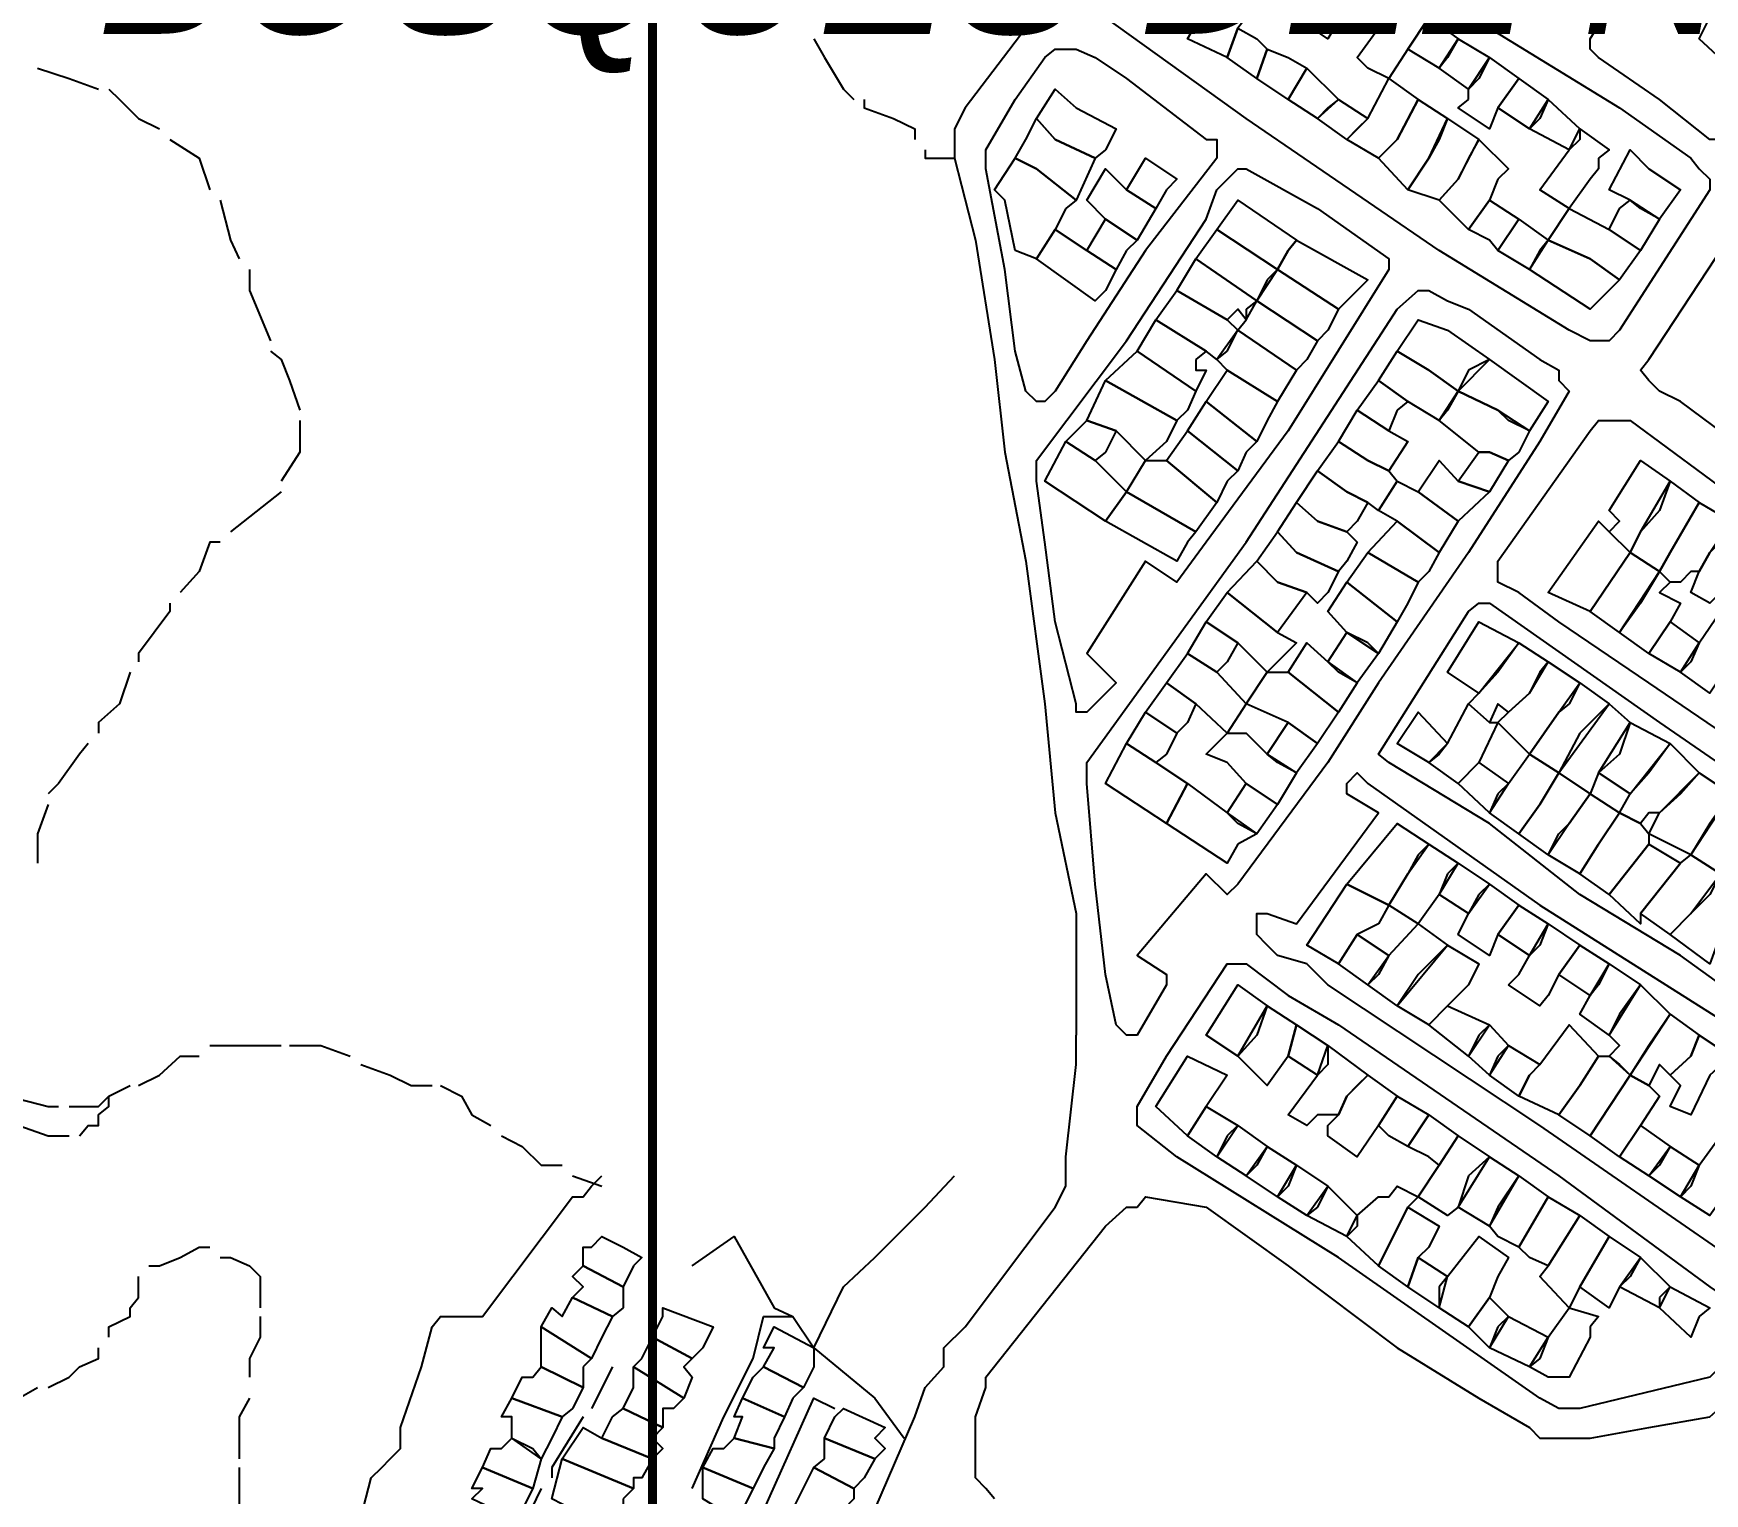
# Model space of a CAD drawing. Header units: millimetres. Extents: x -3588 to 75209, y -3737 to 38254.
# Drawn here: x 27765 to 27989.8, y 5496.7 to 5693.2 of the extents above; entities that cross this region are included whole.
import ezdxf

# ---------------------------------------------------------------- set-up
doc = ezdxf.new("R2010")
doc.units = ezdxf.units.MM
doc.layers.add('P', color=253, linetype='Continuous')
doc.layers.add('T', color=7, linetype='Continuous')

msp = doc.modelspace()

# ---------------------------------------------------------------- linework, layer by layer
at = {"layer": 'P', "const_width": 1.2}
msp.add_lwpolyline([(27848.251, -785.456), (27848.251, 8540.772)], dxfattribs=at)
at = {"layer": 'P'}
for points in [[(27983.739, 5684.301), (27975.561, 5689.951), (27974.424, 5691.071), (27974.424, 5692.479), (27983.739, 5707.443), (27993.341, 5720.998), (28000.11, 5730.6), (28001.535, 5733.129), (28002.943, 5734.553), (28023.268, 5720.998), (28023.268, 5719.59), (28013.665, 5706.034), (28004.063, 5689.951), (27995.885, 5678.94), (27994.749, 5678.94), (27993.341, 5678.94), (27990.524, 5678.94), (27983.739, 5684.301)], [(27844.298, 5733.129), (27845.706, 5731.72), (27855.021, 5724.951), (27852.476, 5720.998), (27890.309, 5695.312), (27895.67, 5697.841), (27897.078, 5697.841), (27898.487, 5696.72), (27898.487, 5693.904), (27890.309, 5683.165), (27888.901, 5680.349), (27888.901, 5676.396), (27891.717, 5665.385), (27894.262, 5649.301), (27895.67, 5636.866), (27898.487, 5622.191), (27901.031, 5603.003), (27902.44, 5588.327), (27905.272, 5574.772), (27905.272, 5562.353), (27905.272, 5558.4)], [(27912.042, 5704.626), (27915.995, 5710.275), (27921.356, 5718.165), (27922.764, 5719.59), (27924.189, 5719.59), (27940.561, 5707.443), (27960.885, 5693.904), (27978.377, 5683.165), (27987.98, 5676.396), (27989.1, 5674.987), (27990.524, 5673.579), (27990.524, 5672.155), (27978.377, 5653.254), (27976.969, 5651.83), (27974.424, 5651.83), (27971.608, 5653.254), (27954.1, 5663.977), (27928.126, 5681.757), (27909.225, 5695.312), (27909.225, 5696.72), (27907.801, 5699.265), (27909.225, 5700.673), (27912.042, 5704.626)], [(27943.089, 5699.265), (27941.681, 5696.72), (27939.136, 5692.479), (27934.911, 5695.312), (27936.32, 5696.72), (27937.728, 5699.265), (27940.561, 5703.49), (27944.513, 5700.673), (27943.089, 5699.265)], [(27928.126, 5695.312), (27927.005, 5693.904), (27925.597, 5689.951), (27920.236, 5692.479), (27922.764, 5696.72), (27925.597, 5699.265), (27929.55, 5696.72), (27928.126, 5695.312)], [(27944.513, 5688.526), (27943.089, 5689.951), (27945.922, 5693.904), (27948.45, 5697.841), (27952.691, 5695.312), (27949.875, 5691.071), (27947.33, 5687.118), (27944.513, 5688.526)], [(27955.236, 5689.951), (27954.1, 5688.526), (27949.875, 5691.071), (27952.691, 5695.312), (27956.644, 5692.479), (27955.236, 5689.951)], [(27990.524, 5695.312), (27991.932, 5696.72), (27995.885, 5693.904), (28000.11, 5691.071), (27997.294, 5687.118), (27993.341, 5688.526), (27989.1, 5692.479), (27990.524, 5695.312)], [(27929.55, 5692.479), (27930.958, 5691.071), (27929.55, 5687.118), (27925.597, 5689.951), (27927.005, 5693.904), (27929.55, 5692.479)], [(27869.984, 5692.479), (27871.392, 5689.951), (27873.937, 5685.71), (27875.345, 5684.301)], [(27907.801, 5689.951), (27912.042, 5687.118), (27922.764, 5678.94), (27924.189, 5678.94), (27924.189, 5676.396), (27914.586, 5663.977), (27906.681, 5651.83), (27902.44, 5645.06), (27901.031, 5643.652), (27899.911, 5643.652), (27898.487, 5645.06), (27897.078, 5650.422), (27895.67, 5661.432), (27893.126, 5674.987), (27893.126, 5676.396), (27893.126, 5677.516), (27897.078, 5684.301), (27901.031, 5689.951), (27902.44, 5691.071), (27905.272, 5691.071), (27907.801, 5689.951)], [(27933.775, 5689.951), (27936.32, 5688.526), (27933.775, 5684.301), (27929.55, 5687.118), (27930.958, 5691.071), (27933.775, 5689.951)], [(27959.461, 5687.118), (27958.053, 5685.71), (27954.1, 5688.526), (27956.644, 5692.479), (27960.885, 5689.951), (27959.461, 5687.118)], [(27958.053, 5684.301), (27958.053, 5685.71), (27960.885, 5689.951), (27964.838, 5687.118), (27962.005, 5683.165), (27960.885, 5680.349), (27956.644, 5683.165), (27958.053, 5684.301)], [(27765.528, 5688.526), (27769.769, 5687.118), (27773.722, 5685.71)], [(27939.136, 5683.165), (27937.728, 5681.757), (27933.775, 5684.301), (27936.32, 5688.526), (27940.561, 5684.301), (27939.136, 5683.165)], [(27948.45, 5678.94), (27945.922, 5676.396), (27941.681, 5678.94), (27944.513, 5681.757), (27947.33, 5687.118), (27951.283, 5684.301), (27948.45, 5678.94)], [(27967.655, 5681.757), (27966.246, 5680.349), (27962.005, 5683.165), (27964.838, 5687.118), (27968.775, 5684.301), (27967.655, 5681.757)], [(27775.13, 5685.71), (27776.538, 5684.301), (27779.083, 5681.757), (27781.916, 5680.349)], [(27876.754, 5684.301), (27876.754, 5683.165), (27880.707, 5681.757), (27883.539, 5680.349), (27883.539, 5678.94)], [(27909.225, 5677.516), (27907.801, 5676.396), (27902.44, 5678.94), (27899.911, 5681.757), (27902.44, 5685.71), (27905.272, 5683.165), (27910.634, 5680.349), (27909.225, 5677.516)], [(27943.089, 5680.349), (27941.681, 5678.94), (27937.728, 5681.757), (27940.561, 5684.301), (27944.513, 5681.757), (27943.089, 5680.349)], [(27954.1, 5678.94), (27952.691, 5676.396), (27949.875, 5672.155), (27945.922, 5676.396), (27948.45, 5678.94), (27951.283, 5684.301), (27955.236, 5681.757), (27954.1, 5678.94)], [(27973.016, 5678.94), (27971.608, 5677.516), (27966.246, 5680.349), (27968.775, 5684.301), (27973.016, 5680.349), (27973.016, 5678.94)], [(27898.487, 5678.94), (27899.911, 5681.757), (27902.44, 5678.94), (27907.801, 5676.396), (27905.272, 5670.746), (27899.911, 5674.987), (27897.078, 5676.396), (27898.487, 5678.94)], [(27958.053, 5676.396), (27956.644, 5673.579), (27954.1, 5670.746), (27949.875, 5672.155), (27952.691, 5676.396), (27955.236, 5681.757), (27959.461, 5678.94), (27958.053, 5676.396)], [(27975.561, 5676.396), (27975.561, 5674.987), (27974.424, 5673.579), (27971.608, 5669.626), (27967.655, 5672.155), (27971.608, 5677.516), (27973.016, 5680.349), (27976.969, 5677.516), (27975.561, 5676.396)], [(27783.324, 5678.94), (27787.277, 5676.396), (27788.685, 5672.155)], [(27884.948, 5677.516), (27884.948, 5676.396), (27886.356, 5676.396), (27888.901, 5676.396)], [(27962.005, 5673.579), (27960.885, 5670.746), (27958.053, 5666.793), (27954.1, 5670.746), (27956.644, 5673.579), (27959.461, 5678.94), (27963.414, 5674.987), (27962.005, 5673.579)], [(27981.21, 5669.626), (27979.786, 5670.746), (27976.969, 5672.155), (27979.786, 5677.516), (27982.33, 5674.987), (27986.571, 5672.155), (27983.739, 5668.202), (27981.21, 5669.626)], [(27903.864, 5669.626), (27902.44, 5666.793), (27899.911, 5662.84), (27897.078, 5663.977), (27895.67, 5670.746), (27894.262, 5672.155), (27897.078, 5676.396), (27899.911, 5674.987), (27905.272, 5670.746), (27903.864, 5669.626)], [(27917.403, 5672.155), (27915.995, 5669.626), (27912.042, 5672.155), (27914.586, 5676.396), (27918.811, 5673.579), (27917.403, 5672.155)], [(27924.189, 5672.155), (27927.005, 5674.987), (27928.126, 5674.987), (27937.728, 5669.626), (27947.33, 5662.84), (27947.33, 5661.432), (27933.775, 5639.699), (27922.764, 5624.736), (27918.811, 5619.374), (27914.586, 5622.191), (27906.681, 5609.772), (27910.634, 5605.819), (27906.681, 5601.866), (27905.272, 5601.866), (27905.272, 5603.003), (27902.44, 5614.013), (27901.031, 5624.736), (27899.911, 5632.93), (27899.911, 5634.338), (27899.911, 5635.746), (27912.042, 5651.83), (27922.764, 5668.202), (27924.189, 5672.155)], [(27912.042, 5672.155), (27915.995, 5669.626), (27913.45, 5665.385), (27909.225, 5668.202), (27906.681, 5670.746), (27909.225, 5674.987), (27912.042, 5672.155)], [(27790.094, 5670.746), (27791.502, 5665.385), (27792.638, 5662.84)], [(27933.775, 5663.977), (27932.367, 5661.432), (27924.189, 5666.793), (27927.005, 5670.746), (27934.911, 5665.385), (27933.775, 5663.977)], [(27960.885, 5665.385), (27958.053, 5666.793), (27960.885, 5670.746), (27964.838, 5668.202), (27962.005, 5663.977), (27960.885, 5665.385)], [(27978.377, 5669.626), (27979.786, 5670.746), (27983.739, 5668.202), (27981.21, 5663.977), (27976.969, 5666.793), (27978.377, 5669.626)], [(27976.969, 5666.793), (27981.21, 5663.977), (27978.377, 5660.024), (27974.424, 5662.84), (27968.775, 5665.385), (27971.608, 5669.626), (27976.969, 5666.793)], [(27909.225, 5658.615), (27907.801, 5657.191), (27903.864, 5660.024), (27899.911, 5662.84), (27902.44, 5666.793), (27906.681, 5663.977), (27910.634, 5661.432), (27909.225, 5658.615)], [(27912.042, 5663.977), (27910.634, 5661.432), (27906.681, 5663.977), (27909.225, 5668.202), (27913.45, 5665.385), (27912.042, 5663.977)], [(27930.958, 5660.024), (27929.55, 5657.191), (27921.356, 5662.84), (27924.189, 5666.793), (27932.367, 5661.432), (27930.958, 5660.024)], [(27967.655, 5663.977), (27966.246, 5661.432), (27962.005, 5663.977), (27964.838, 5668.202), (27968.775, 5665.385), (27967.655, 5663.977)], [(27933.775, 5663.977), (27934.911, 5665.385), (27944.513, 5660.024), (27940.561, 5656.071), (27932.367, 5661.432), (27933.775, 5663.977)], [(27974.424, 5662.84), (27978.377, 5660.024), (27974.424, 5656.071), (27966.246, 5661.432), (27968.775, 5665.385), (27974.424, 5662.84)], [(27928.126, 5656.071), (27928.126, 5654.663), (27927.005, 5656.071), (27925.597, 5654.663), (27918.811, 5658.615), (27921.356, 5662.84), (27929.55, 5657.191), (27928.126, 5656.071)], [(27794.047, 5661.432), (27794.047, 5658.615), (27796.863, 5651.83)], [(27939.136, 5653.254), (27937.728, 5651.83), (27929.55, 5657.191), (27932.367, 5661.432), (27940.561, 5656.071), (27939.136, 5653.254)], [(27955.236, 5657.191), (27958.053, 5656.071), (27967.655, 5649.301), (27970.199, 5647.877), (27970.199, 5646.469), (27971.608, 5645.06), (27967.655, 5638.291), (27958.053, 5623.327), (27945.922, 5605.819), (27939.136, 5595.097), (27927.005, 5578.725), (27925.597, 5577.317), (27922.764, 5580.133), (27913.45, 5569.123), (27917.403, 5566.578), (27917.403, 5565.17), (27913.45, 5558.4), (27912.042, 5558.4), (27910.634, 5559.809), (27909.225, 5566.578), (27907.801, 5578.725), (27906.681, 5592.28), (27906.681, 5593.688), (27906.681, 5595.097), (27928.126, 5624.736), (27948.45, 5656.071), (27951.283, 5658.615), (27952.691, 5658.615), (27955.236, 5657.191)], [(27925.597, 5654.663), (27927.005, 5653.254), (27924.189, 5649.301), (27922.764, 5650.422), (27915.995, 5654.663), (27918.811, 5658.615), (27925.597, 5654.663)], [(27936.32, 5649.301), (27934.911, 5647.877), (27927.005, 5653.254), (27928.126, 5654.663), (27929.55, 5657.191), (27937.728, 5651.83), (27936.32, 5649.301)], [(27921.356, 5649.301), (27921.356, 5647.877), (27922.764, 5647.877), (27921.356, 5645.06), (27913.45, 5650.422), (27915.995, 5654.663), (27922.764, 5650.422), (27921.356, 5649.301)], [(27925.597, 5650.422), (27927.005, 5653.254), (27934.911, 5647.877), (27932.367, 5643.652), (27925.597, 5647.877), (27924.189, 5649.301), (27925.597, 5650.422)], [(27958.053, 5647.877), (27956.644, 5645.06), (27952.691, 5647.877), (27948.45, 5650.422), (27951.283, 5654.663), (27955.236, 5653.254), (27960.885, 5649.301), (27958.053, 5647.877)], [(27796.863, 5650.422), (27798.287, 5649.301), (27799.408, 5646.469), (27800.816, 5642.516)], [(27920.236, 5642.516), (27918.811, 5641.107), (27909.225, 5646.469), (27913.45, 5650.422), (27921.356, 5645.06), (27920.236, 5642.516)], [(27955.236, 5642.516), (27954.1, 5641.107), (27949.875, 5643.652), (27945.922, 5646.469), (27948.45, 5650.422), (27952.691, 5647.877), (27956.644, 5645.06), (27955.236, 5642.516)], [(27963.414, 5641.107), (27962.005, 5642.516), (27956.644, 5645.06), (27960.885, 5649.301), (27968.775, 5643.652), (27966.246, 5639.699), (27963.414, 5641.107)], [(27917.403, 5638.291), (27914.586, 5635.746), (27910.634, 5639.699), (27906.681, 5641.107), (27909.225, 5646.469), (27918.811, 5641.107), (27917.403, 5638.291)], [(27930.958, 5641.107), (27929.55, 5638.291), (27922.764, 5643.652), (27925.597, 5647.877), (27932.367, 5643.652), (27930.958, 5641.107)], [(27948.45, 5642.516), (27947.33, 5639.699), (27943.089, 5642.516), (27945.922, 5646.469), (27949.875, 5643.652), (27948.45, 5642.516)], [(27928.126, 5636.866), (27927.005, 5634.338), (27920.236, 5639.699), (27922.764, 5643.652), (27929.55, 5638.291), (27928.126, 5636.866)], [(27964.838, 5636.866), (27963.414, 5635.746), (27960.885, 5636.866), (27959.461, 5636.866), (27954.1, 5641.107), (27956.644, 5645.06), (27962.005, 5642.516), (27966.246, 5639.699), (27964.838, 5636.866)], [(27947.33, 5639.699), (27949.875, 5638.291), (27947.33, 5634.338), (27944.513, 5635.746), (27940.561, 5638.291), (27943.089, 5642.516), (27947.33, 5639.699)], [(27800.816, 5641.107), (27800.816, 5636.866), (27798.287, 5632.93)], [(27909.225, 5636.866), (27907.801, 5635.746), (27903.864, 5638.291), (27906.681, 5641.107), (27910.634, 5639.699), (27909.225, 5636.866)], [(27925.597, 5632.93), (27924.189, 5630.097), (27917.403, 5635.746), (27920.236, 5639.699), (27927.005, 5634.338), (27925.597, 5632.93)], [(27907.801, 5635.746), (27912.042, 5631.505), (27909.225, 5627.552), (27901.031, 5632.93), (27903.864, 5638.291), (27907.801, 5635.746)], [(27947.33, 5634.338), (27948.45, 5632.93), (27945.922, 5628.977), (27944.513, 5630.097), (27941.681, 5631.505), (27937.728, 5634.338), (27940.561, 5638.291), (27944.513, 5635.746), (27947.33, 5634.338)], [(27960.885, 5636.866), (27963.414, 5635.746), (27960.885, 5631.505), (27956.644, 5632.93), (27959.461, 5636.866), (27960.885, 5636.866)], [(27917.403, 5635.746), (27924.189, 5630.097), (27921.356, 5626.144), (27912.042, 5631.505), (27914.586, 5635.746), (27917.403, 5635.746)], [(27956.644, 5632.93), (27960.885, 5631.505), (27956.644, 5627.552), (27951.283, 5631.505), (27954.1, 5635.746), (27956.644, 5632.93)], [(27983.739, 5628.977), (27981.21, 5626.144), (27979.786, 5623.327), (27976.969, 5626.144), (27978.377, 5627.552), (27976.969, 5628.977), (27981.21, 5635.746), (27985.163, 5632.93), (27983.739, 5628.977)], [(27943.089, 5627.552), (27941.681, 5626.144), (27937.728, 5627.552), (27934.911, 5630.097), (27937.728, 5634.338), (27941.681, 5631.505), (27944.513, 5630.097), (27943.089, 5627.552)], [(27951.283, 5631.505), (27956.644, 5627.552), (27954.1, 5623.327), (27948.45, 5627.552), (27945.922, 5628.977), (27948.45, 5632.93), (27951.283, 5631.505)], [(27985.163, 5623.327), (27983.739, 5620.783), (27979.786, 5623.327), (27981.21, 5626.144), (27985.163, 5632.93), (27989.1, 5630.097), (27985.163, 5623.327)], [(27798.287, 5631.505), (27791.502, 5626.144)], [(27920.236, 5624.736), (27918.811, 5622.191), (27909.225, 5627.552), (27912.042, 5631.505), (27921.356, 5626.144), (27920.236, 5624.736)], [(27941.681, 5622.191), (27940.561, 5620.783), (27934.911, 5623.327), (27932.367, 5626.144), (27934.911, 5630.097), (27937.728, 5627.552), (27941.681, 5626.144), (27943.089, 5624.736), (27941.681, 5622.191)], [(27991.932, 5624.736), (27990.524, 5623.327), (27989.1, 5620.783), (27987.98, 5620.783), (27986.571, 5619.374), (27985.163, 5619.374), (27983.739, 5620.783), (27985.163, 5623.327), (27989.1, 5630.097), (27993.341, 5627.552), (27991.932, 5624.736)], [(27939.136, 5617.966), (27937.728, 5616.542), (27936.32, 5617.966), (27932.367, 5619.374), (27929.55, 5622.191), (27932.367, 5626.144), (27934.911, 5623.327), (27940.561, 5620.783), (27939.136, 5617.966)], [(27952.691, 5620.783), (27951.283, 5619.374), (27944.513, 5623.327), (27948.45, 5627.552), (27954.1, 5623.327), (27952.691, 5620.783)], [(27976.969, 5626.144), (27979.786, 5623.327), (27974.424, 5615.421), (27968.775, 5617.966), (27975.561, 5627.552), (27976.969, 5626.144)], [(27995.885, 5622.191), (27994.749, 5619.374), (27993.341, 5616.542), (27991.932, 5617.966), (27990.524, 5616.542), (27987.98, 5617.966), (27989.1, 5620.783), (27990.524, 5623.327), (27993.341, 5627.552), (27997.294, 5623.327), (27995.885, 5622.191)], [(27790.094, 5624.736), (27788.685, 5624.736), (27787.277, 5620.783), (27784.732, 5617.966)], [(27932.367, 5619.374), (27936.32, 5617.966), (27932.367, 5612.605), (27925.597, 5617.966), (27929.55, 5622.191), (27932.367, 5619.374)], [(27949.875, 5616.542), (27948.45, 5614.013), (27941.681, 5619.374), (27944.513, 5623.327), (27951.283, 5619.374), (27949.875, 5616.542)], [(27981.21, 5616.542), (27978.377, 5612.605), (27974.424, 5615.421), (27979.786, 5623.327), (27983.739, 5620.783), (27981.21, 5616.542)], [(27944.513, 5611.18), (27941.681, 5612.605), (27939.136, 5615.421), (27941.681, 5619.374), (27948.45, 5614.013), (27945.922, 5609.772), (27944.513, 5611.18)], [(27985.163, 5619.374), (27983.739, 5617.966), (27986.571, 5616.542), (27985.163, 5614.013), (27982.33, 5609.772), (27978.377, 5612.605), (27983.739, 5620.783), (27985.163, 5619.374)], [(27932.367, 5612.605), (27934.911, 5611.18), (27930.958, 5607.228), (27927.005, 5611.18), (27922.764, 5614.013), (27925.597, 5617.966), (27932.367, 5612.605)], [(27783.324, 5616.542), (27783.324, 5615.421), (27779.083, 5609.772), (27779.083, 5608.652)], [(27973.016, 5577.317), (27960.885, 5586.903), (27947.33, 5595.097), (27945.922, 5596.217), (27958.053, 5615.421), (27959.461, 5616.542), (27960.885, 5616.542), (27983.739, 5600.458), (28005.488, 5585.495), (28024.388, 5571.955), (28025.812, 5571.955), (28025.812, 5570.531), (28024.388, 5570.531), (28012.257, 5553.039), (28012.257, 5551.631), (28010.849, 5551.631), (27986.571, 5569.123), (27973.016, 5577.317)], [(27994.749, 5609.772), (27993.341, 5608.652), (27990.524, 5604.411), (27986.571, 5607.228), (27989.1, 5611.18), (27991.932, 5615.421), (27995.885, 5612.605), (27994.749, 5609.772)], [(27925.597, 5608.652), (27924.189, 5607.228), (27920.236, 5609.772), (27922.764, 5614.013), (27927.005, 5611.18), (27925.597, 5608.652)], [(27940.561, 5607.228), (27939.136, 5608.652), (27941.681, 5612.605), (27945.922, 5609.772), (27943.089, 5605.819), (27940.561, 5607.228)], [(27962.005, 5607.228), (27959.461, 5604.411), (27955.236, 5607.228), (27959.461, 5614.013), (27964.838, 5611.18), (27962.005, 5607.228)], [(27987.98, 5608.652), (27986.571, 5607.228), (27982.33, 5609.772), (27985.163, 5614.013), (27989.1, 5611.18), (27987.98, 5608.652)], [(27939.136, 5608.652), (27943.089, 5605.819), (27940.561, 5601.866), (27933.775, 5607.228), (27936.32, 5611.18), (27939.136, 5608.652)], [(27967.655, 5607.228), (27966.246, 5604.411), (27963.414, 5601.866), (27962.005, 5603.003), (27960.885, 5600.458), (27958.053, 5603.003), (27959.461, 5604.411), (27964.838, 5611.18), (27968.775, 5608.652), (27967.655, 5607.228)], [(27924.189, 5607.228), (27928.126, 5603.003), (27925.597, 5599.05), (27921.356, 5603.003), (27917.403, 5605.819), (27920.236, 5609.772), (27924.189, 5607.228)], [(27971.608, 5603.003), (27970.199, 5601.866), (27966.246, 5596.217), (27962.005, 5600.458), (27963.414, 5601.866), (27966.246, 5604.411), (27968.775, 5608.652), (27973.016, 5605.819), (27971.608, 5603.003)], [(27777.963, 5607.228), (27776.538, 5603.003), (27773.722, 5600.458), (27773.722, 5599.05)], [(27920.236, 5600.458), (27918.811, 5599.05), (27914.586, 5601.866), (27917.403, 5605.819), (27921.356, 5603.003), (27920.236, 5600.458)], [(27933.775, 5607.228), (27940.561, 5601.866), (27937.728, 5597.641), (27933.775, 5600.458), (27928.126, 5603.003), (27930.958, 5607.228), (27933.775, 5607.228)], [(27973.016, 5599.05), (27970.199, 5593.688), (27966.246, 5596.217), (27970.199, 5601.866), (27973.016, 5605.819), (27976.969, 5603.003), (27973.016, 5599.05)], [(27917.403, 5596.217), (27915.995, 5595.097), (27912.042, 5597.641), (27914.586, 5601.866), (27918.811, 5599.05), (27917.403, 5596.217)], [(27954.1, 5596.217), (27952.691, 5595.097), (27948.45, 5597.641), (27951.283, 5601.866), (27955.236, 5597.641), (27954.1, 5596.217)], [(27960.885, 5600.458), (27962.005, 5600.458), (27959.461, 5595.097), (27956.644, 5592.28), (27952.691, 5595.097), (27955.236, 5597.641), (27958.053, 5603.003), (27960.885, 5600.458)], [(27978.377, 5596.217), (27975.561, 5593.688), (27974.424, 5590.856), (27970.199, 5593.688), (27976.969, 5603.003), (27979.786, 5600.458), (27978.377, 5596.217)], [(27930.958, 5596.217), (27934.911, 5593.688), (27932.367, 5589.447), (27928.126, 5592.28), (27925.597, 5595.097), (27922.764, 5596.217), (27925.597, 5599.05), (27928.126, 5599.05), (27930.958, 5596.217)], [(27932.367, 5595.097), (27930.958, 5596.217), (27933.775, 5600.458), (27937.728, 5597.641), (27934.911, 5593.688), (27932.367, 5595.097)], [(27982.33, 5593.688), (27979.786, 5590.856), (27975.561, 5593.688), (27979.786, 5600.458), (27985.163, 5597.641), (27982.33, 5593.688)], [(27772.313, 5597.641), (27771.177, 5596.217), (27768.361, 5592.28), (27766.952, 5590.856)], [(27915.995, 5595.097), (27920.236, 5592.28), (27917.403, 5586.903), (27909.225, 5592.28), (27912.042, 5597.641), (27915.995, 5595.097)], [(27986.571, 5590.856), (27983.739, 5588.327), (27982.33, 5588.327), (27981.21, 5586.903), (27978.377, 5588.327), (27979.786, 5590.856), (27985.163, 5597.641), (27989.1, 5593.688), (27986.571, 5590.856)], [(27962.005, 5590.856), (27960.885, 5588.327), (27956.644, 5592.28), (27959.461, 5595.097), (27963.414, 5592.28), (27962.005, 5590.856)], [(27967.655, 5589.447), (27964.838, 5585.495), (27960.885, 5588.327), (27963.414, 5592.28), (27966.246, 5596.217), (27970.199, 5593.688), (27967.655, 5589.447)], [(27927.005, 5584.086), (27925.597, 5581.542), (27917.403, 5586.903), (27920.236, 5592.28), (27925.597, 5588.327), (27929.55, 5585.495), (27927.005, 5584.086)], [(27927.005, 5586.903), (27925.597, 5588.327), (27928.126, 5592.28), (27932.367, 5589.447), (27929.55, 5585.495), (27927.005, 5586.903)], [(27936.32, 5568.002), (27932.367, 5569.123), (27930.958, 5570.531), (27929.55, 5571.955), (27929.55, 5574.772), (27930.958, 5574.772), (27934.911, 5573.364), (27945.922, 5588.327), (27941.681, 5590.856), (27941.681, 5592.28), (27943.089, 5593.688), (27944.513, 5592.28), (27967.655, 5575.892), (28001.535, 5554.447), (28008.304, 5548.798), (28009.424, 5547.678), (27994.749, 5528.473), (27993.341, 5528.473), (27967.655, 5546.253), (27939.136, 5565.17), (27936.32, 5568.002)], [(27971.608, 5586.903), (27968.775, 5582.678), (27964.838, 5585.495), (27967.655, 5589.447), (27970.199, 5593.688), (27974.424, 5590.856), (27971.608, 5586.903)], [(27990.524, 5586.903), (27987.98, 5582.678), (27982.33, 5585.495), (27983.739, 5588.327), (27989.1, 5593.688), (27993.341, 5590.856), (27990.524, 5586.903)], [(27970.199, 5585.495), (27971.608, 5586.903), (27974.424, 5590.856), (27978.377, 5588.327), (27975.561, 5584.086), (27973.016, 5580.133), (27968.775, 5582.678), (27970.199, 5585.495)], [(27995.885, 5586.903), (27994.749, 5584.086), (27991.932, 5580.133), (27987.98, 5582.678), (27993.341, 5590.856), (27997.294, 5588.327), (27995.885, 5586.903)], [(27766.952, 5589.447), (27765.528, 5585.495), (27765.528, 5581.542)], [(27981.21, 5586.903), (27982.33, 5585.495), (27982.33, 5584.086), (27976.969, 5577.317), (27973.016, 5580.133), (27975.561, 5584.086), (27978.377, 5588.327), (27981.21, 5586.903)], [(27951.283, 5582.678), (27949.875, 5580.133), (27947.33, 5575.892), (27941.681, 5578.725), (27948.45, 5586.903), (27952.691, 5584.086), (27951.283, 5582.678)], [(27955.236, 5580.133), (27954.1, 5577.317), (27951.283, 5573.364), (27947.33, 5575.892), (27949.875, 5580.133), (27952.691, 5584.086), (27956.644, 5581.542), (27955.236, 5580.133)], [(27981.21, 5574.772), (27981.21, 5573.364), (27976.969, 5577.317), (27982.33, 5584.086), (27986.571, 5581.542), (27981.21, 5574.772)], [(27959.461, 5577.317), (27958.053, 5574.772), (27954.1, 5577.317), (27956.644, 5581.542), (27960.885, 5578.725), (27959.461, 5577.317)], [(27990.524, 5577.317), (27987.98, 5574.772), (27985.163, 5571.955), (27981.21, 5574.772), (27986.571, 5581.542), (27987.98, 5582.678), (27991.932, 5580.133), (27990.524, 5577.317)], [(27945.922, 5573.364), (27943.089, 5571.955), (27940.561, 5568.002), (27936.32, 5570.531), (27941.681, 5578.725), (27947.33, 5575.892), (27945.922, 5573.364)], [(27962.005, 5571.955), (27960.885, 5569.123), (27956.644, 5571.955), (27958.053, 5574.772), (27960.885, 5578.725), (27964.838, 5575.892), (27962.005, 5571.955)], [(27994.749, 5574.772), (27991.932, 5571.955), (27990.524, 5568.002), (27985.163, 5571.955), (27987.98, 5574.772), (27991.932, 5580.133), (27995.885, 5577.317), (27994.749, 5574.772)], [(27967.655, 5570.531), (27966.246, 5569.123), (27962.005, 5571.955), (27964.838, 5575.892), (27968.775, 5573.364), (27967.655, 5570.531)], [(27945.922, 5566.578), (27944.513, 5565.17), (27940.561, 5568.002), (27943.089, 5571.955), (27947.33, 5569.123), (27945.922, 5566.578)], [(27951.283, 5566.578), (27948.45, 5562.353), (27944.513, 5565.17), (27947.33, 5569.123), (27951.283, 5573.364), (27955.236, 5570.531), (27951.283, 5566.578)], [(27963.414, 5565.17), (27964.838, 5566.578), (27966.246, 5569.123), (27968.775, 5573.364), (27973.016, 5570.531), (27970.199, 5566.578), (27968.775, 5563.761), (27967.655, 5562.353), (27963.414, 5565.17)], [(27958.053, 5565.17), (27955.236, 5562.353), (27952.691, 5559.809), (27948.45, 5562.353), (27955.236, 5570.531), (27959.461, 5568.002), (27958.053, 5565.17)], [(27975.561, 5565.17), (27974.424, 5563.761), (27970.199, 5566.578), (27973.016, 5570.531), (27976.969, 5568.002), (27975.561, 5565.17)], [(27933.775, 5563.761), (27940.561, 5559.809), (27970.199, 5539.484), (27990.524, 5524.52), (27994.749, 5521.704), (27994.749, 5520.567), (27994.749, 5519.159), (27991.932, 5513.798), (27990.524, 5512.39), (27973.016, 5508.149), (27970.199, 5508.149), (27967.655, 5509.557), (27940.561, 5528.473), (27918.811, 5542.028), (27913.45, 5546.253), (27913.45, 5547.678), (27913.45, 5548.798), (27917.403, 5555.568), (27925.597, 5568.002), (27927.005, 5568.002), (27928.126, 5568.002), (27933.775, 5563.761)], [(27978.377, 5561.217), (27976.969, 5558.4), (27973.016, 5561.217), (27974.424, 5563.761), (27976.969, 5568.002), (27981.21, 5565.17), (27978.377, 5561.217)], [(27929.55, 5558.4), (27927.005, 5555.568), (27922.764, 5558.4), (27927.005, 5565.17), (27930.958, 5562.353), (27929.55, 5558.4)], [(27982.33, 5556.992), (27979.786, 5553.039), (27976.969, 5555.568), (27978.377, 5556.992), (27976.969, 5558.4), (27981.21, 5565.17), (27985.163, 5561.217), (27982.33, 5556.992)], [(27933.775, 5555.568), (27930.958, 5551.631), (27927.005, 5555.568), (27930.958, 5562.353), (27934.911, 5559.809), (27933.775, 5555.568)], [(27959.461, 5558.4), (27958.053, 5555.568), (27952.691, 5559.809), (27955.236, 5562.353), (27960.885, 5559.809), (27959.461, 5558.4)], [(27987.98, 5555.568), (27985.163, 5553.039), (27983.739, 5554.447), (27982.33, 5551.631), (27979.786, 5553.039), (27985.163, 5561.217), (27989.1, 5558.4), (27987.98, 5555.568)], [(27903.864, 5542.028), (27905.272, 5554.447), (27905.272, 5558.4)], [(27939.136, 5554.447), (27937.728, 5553.039), (27933.775, 5555.568), (27934.911, 5559.809), (27939.136, 5556.992), (27939.136, 5554.447)], [(27962.005, 5555.568), (27960.885, 5553.039), (27958.053, 5555.568), (27960.885, 5559.809), (27963.414, 5556.992), (27962.005, 5555.568)], [(27966.246, 5553.039), (27967.655, 5554.447), (27971.608, 5559.809), (27975.561, 5555.568), (27973.016, 5551.631), (27970.199, 5547.678), (27964.838, 5550.206), (27966.246, 5553.039)], [(27987.98, 5555.568), (27989.1, 5558.4), (27993.341, 5555.568), (27990.524, 5553.039), (27987.98, 5547.678), (27985.163, 5548.798), (27986.571, 5551.631), (27985.163, 5553.039), (27987.98, 5555.568)], [(27788.685, 5556.992), (27790.094, 5556.992), (27796.863, 5556.992), (27798.287, 5556.992)], [(27799.408, 5556.992), (27800.816, 5556.992), (27803.649, 5556.992), (27807.602, 5555.568)], [(27943.089, 5551.631), (27941.681, 5550.206), (27940.561, 5547.678), (27937.728, 5547.678), (27936.32, 5546.253), (27933.775, 5547.678), (27937.728, 5553.039), (27939.136, 5556.992), (27944.513, 5553.039), (27943.089, 5551.631)], [(27966.246, 5553.039), (27964.838, 5550.206), (27960.885, 5553.039), (27963.414, 5556.992), (27967.655, 5554.447), (27966.246, 5553.039)], [(27779.083, 5551.631), (27781.916, 5553.039), (27784.732, 5555.568), (27785.853, 5555.568), (27787.277, 5555.568)], [(27809.01, 5554.447), (27812.963, 5553.039), (27815.78, 5551.631), (27818.612, 5551.631)], [(27922.764, 5548.798), (27920.236, 5544.845), (27915.995, 5548.798), (27920.236, 5555.568), (27925.597, 5553.039), (27922.764, 5548.798)], [(27978.377, 5554.447), (27979.786, 5553.039), (27974.424, 5544.845), (27970.199, 5547.678), (27973.016, 5551.631), (27975.561, 5555.568), (27976.969, 5555.568), (27978.377, 5554.447)], [(27775.13, 5550.206), (27777.963, 5551.631)], [(27819.732, 5551.631), (27822.565, 5550.206), (27823.973, 5547.678), (27826.502, 5546.253)], [(27939.136, 5546.253), (27940.561, 5547.678), (27941.681, 5550.206), (27944.513, 5553.039), (27948.45, 5550.206), (27945.922, 5546.253), (27943.089, 5542.028), (27939.136, 5544.845), (27939.136, 5546.253)], [(27981.21, 5546.253), (27978.377, 5542.028), (27974.424, 5544.845), (27979.786, 5553.039), (27982.33, 5551.631), (27983.739, 5550.206), (27981.21, 5546.253)], [(27758.758, 5550.206), (27761.591, 5550.206), (27766.952, 5548.798), (27768.361, 5548.798)], [(27769.769, 5548.798), (27771.177, 5548.798), (27773.722, 5548.798), (27775.13, 5550.206)], [(27771.177, 5544.845), (27772.313, 5546.253), (27773.722, 5546.253), (27773.722, 5547.678), (27775.13, 5548.798), (27775.13, 5550.206)], [(27947.33, 5544.845), (27945.922, 5546.253), (27948.45, 5550.206), (27952.691, 5547.678), (27949.875, 5543.437), (27947.33, 5544.845)], [(27913.45, 5535.243), (27914.586, 5536.667), (27922.764, 5535.243), (27933.775, 5527.353), (27948.45, 5516.342), (27959.461, 5509.557), (27966.246, 5505.604), (27967.655, 5504.196), (27970.199, 5504.196), (27974.424, 5504.196), (27982.33, 5505.604), (27990.524, 5507.028), (27993.341, 5509.557), (28000.11, 5519.159), (28020.435, 5547.678)], [(27925.597, 5544.845), (27924.189, 5542.028), (27920.236, 5544.845), (27922.764, 5548.798), (27927.005, 5546.253), (27925.597, 5544.845)], [(27952.691, 5542.028), (27949.875, 5543.437), (27952.691, 5547.678), (27956.644, 5544.845), (27954.1, 5540.892), (27952.691, 5542.028)], [(27760.167, 5546.253), (27761.591, 5546.253), (27762.999, 5546.253), (27766.952, 5544.845), (27769.769, 5544.845)], [(27827.926, 5544.845), (27830.743, 5543.437), (27833.288, 5540.892), (27836.104, 5540.892)], [(27929.55, 5540.892), (27928.126, 5539.484), (27924.189, 5542.028), (27927.005, 5546.253), (27930.958, 5543.437), (27929.55, 5540.892)], [(27958.053, 5539.484), (27956.644, 5535.243), (27955.236, 5534.123), (27951.283, 5536.667), (27954.1, 5540.892), (27956.644, 5544.845), (27960.885, 5542.028), (27958.053, 5539.484)], [(27983.739, 5540.892), (27982.33, 5539.484), (27978.377, 5542.028), (27981.21, 5546.253), (27985.163, 5543.437), (27983.739, 5540.892)], [(27993.341, 5538.076), (27990.524, 5534.123), (27986.571, 5536.667), (27989.1, 5540.892), (27991.932, 5544.845), (27995.885, 5542.028), (27993.341, 5538.076)], [(27933.775, 5538.076), (27932.367, 5536.667), (27928.126, 5539.484), (27930.958, 5543.437), (27934.911, 5540.892), (27933.775, 5538.076)], [(27987.98, 5538.076), (27986.571, 5536.667), (27982.33, 5539.484), (27985.163, 5543.437), (27989.1, 5540.892), (27987.98, 5538.076)], [(27890.309, 5519.159), (27902.44, 5535.243), (27903.864, 5538.076), (27903.864, 5542.028)], [(27937.728, 5535.243), (27936.32, 5534.123), (27932.367, 5536.667), (27934.911, 5540.892), (27939.136, 5538.076), (27937.728, 5535.243)], [(27962.005, 5535.243), (27960.885, 5532.714), (27956.644, 5535.243), (27960.885, 5542.028), (27964.838, 5539.484), (27962.005, 5535.243)], [(27785.853, 5435.044), (27790.094, 5437.86), (27792.638, 5444.63), (27792.638, 5450.007), (27792.638, 5451.415), (27795.455, 5456.777), (27799.408, 5467.499), (27805.057, 5482.463), (27809.01, 5492.065), (27809.01, 5493.473), (27810.418, 5498.834), (27811.827, 5500.243), (27812.963, 5501.379), (27814.371, 5502.787), (27814.371, 5504.196), (27814.371, 5505.604), (27817.188, 5513.798), (27818.612, 5519.159), (27819.732, 5520.567), (27825.382, 5520.567), (27837.513, 5536.667), (27838.937, 5536.667), (27840.057, 5538.076), (27841.466, 5539.484)], [(27837.513, 5539.484), (27841.466, 5538.076)], [(27869.984, 5516.342), (27873.937, 5524.52), (27878.162, 5528.473), (27884.948, 5535.243), (27888.901, 5539.484)], [(27943.089, 5532.714), (27941.681, 5531.306), (27936.32, 5534.123), (27939.136, 5538.076), (27943.089, 5534.123), (27943.089, 5532.714)], [(27949.875, 5535.243), (27945.922, 5527.353), (27941.681, 5531.306), (27943.089, 5534.123), (27945.922, 5536.667), (27947.33, 5536.667), (27948.45, 5538.076), (27951.283, 5536.667), (27949.875, 5535.243)], [(27962.005, 5531.306), (27960.885, 5532.714), (27964.838, 5539.484), (27968.775, 5536.667), (27964.838, 5529.882), (27962.005, 5531.306)], [(27966.246, 5528.473), (27964.838, 5529.882), (27968.775, 5536.667), (27973.016, 5534.123), (27968.775, 5527.353), (27966.246, 5528.473)], [(27893.126, 5510.981), (27893.126, 5512.39), (27909.225, 5532.714), (27912.042, 5535.243), (27913.45, 5535.243)], [(27952.691, 5529.882), (27951.283, 5528.473), (27949.875, 5524.52), (27945.922, 5527.353), (27949.875, 5535.243), (27954.1, 5532.714), (27952.691, 5529.882)], [(27973.016, 5524.52), (27971.608, 5521.704), (27967.655, 5525.929), (27968.775, 5527.353), (27973.016, 5534.123), (27976.969, 5531.306), (27973.016, 5524.52)], [(27845.706, 5527.353), (27844.298, 5524.52), (27838.937, 5527.353), (27838.937, 5529.882), (27840.057, 5529.882), (27841.466, 5531.306), (27844.298, 5529.882), (27846.827, 5528.473), (27845.706, 5527.353)], [(27853.612, 5527.353), (27859.262, 5531.306), (27864.623, 5521.704), (27867.151, 5520.567)], [(27962.005, 5525.929), (27960.885, 5523.112), (27958.053, 5519.159), (27954.1, 5521.704), (27955.236, 5525.929), (27959.461, 5531.306), (27963.414, 5528.473), (27962.005, 5525.929)], [(27979.786, 5525.929), (27978.377, 5524.52), (27976.969, 5521.704), (27973.016, 5524.52), (27976.969, 5531.306), (27981.21, 5528.473), (27979.786, 5525.929)], [(27780.491, 5527.353), (27781.916, 5527.353), (27784.732, 5528.473), (27787.277, 5529.882), (27788.685, 5529.882)], [(27790.094, 5528.473), (27791.502, 5528.473), (27794.047, 5527.353), (27795.455, 5525.929), (27795.455, 5524.52), (27795.455, 5523.112), (27795.455, 5521.704)], [(27844.298, 5521.704), (27842.89, 5520.567), (27837.513, 5523.112), (27838.937, 5524.52), (27837.513, 5525.929), (27838.937, 5527.353), (27844.298, 5524.52), (27844.298, 5521.704)], [(27954.1, 5524.52), (27954.1, 5521.704), (27949.875, 5524.52), (27951.283, 5528.473), (27955.236, 5525.929), (27954.1, 5524.52)], [(27983.739, 5523.112), (27983.739, 5521.704), (27978.377, 5524.52), (27981.21, 5528.473), (27985.163, 5524.52), (27983.739, 5523.112)], [(27775.13, 5517.751), (27775.13, 5519.159), (27777.963, 5520.567), (27777.963, 5521.704), (27779.083, 5523.112), (27779.083, 5524.52), (27779.083, 5525.929)], [(27989.1, 5520.567), (27987.98, 5517.751), (27983.739, 5521.704), (27985.163, 5524.52), (27990.524, 5521.704), (27989.1, 5520.567)], [(27841.466, 5517.751), (27840.057, 5514.918), (27833.288, 5519.159), (27834.696, 5521.704), (27836.104, 5520.567), (27837.513, 5523.112), (27842.89, 5520.567), (27841.466, 5517.751)], [(27962.005, 5519.159), (27960.885, 5516.342), (27958.053, 5519.159), (27960.885, 5523.112), (27963.414, 5520.567), (27962.005, 5519.159)], [(27795.455, 5520.567), (27795.455, 5517.751), (27794.047, 5514.918), (27794.047, 5512.39)], [(27849.659, 5520.567), (27849.659, 5521.704), (27856.429, 5519.159), (27855.021, 5516.342), (27853.612, 5514.918), (27848.251, 5517.751), (27849.659, 5520.567)], [(27853.612, 5497.426), (27857.837, 5507.028), (27861.79, 5514.918), (27863.215, 5520.567), (27867.151, 5520.567)], [(27867.151, 5520.567), (27869.984, 5516.342)], [(27967.655, 5514.918), (27966.246, 5513.798), (27960.885, 5516.342), (27963.414, 5520.567), (27968.775, 5517.751), (27967.655, 5514.918)], [(27974.424, 5519.159), (27974.424, 5517.751), (27971.608, 5512.39), (27968.775, 5512.39), (27966.246, 5513.798), (27968.775, 5517.751), (27971.608, 5521.704), (27975.561, 5520.567), (27974.424, 5519.159)], [(27838.937, 5513.798), (27838.937, 5510.981), (27833.288, 5513.798), (27833.288, 5516.342), (27833.288, 5519.159), (27840.057, 5514.918), (27838.937, 5513.798)], [(27844.298, 5425.729), (27859.262, 5456.777), (27878.162, 5494.593), (27883.539, 5507.028), (27884.948, 5510.981), (27887.476, 5513.798), (27887.476, 5516.342), (27890.309, 5519.159)], [(27846.827, 5514.918), (27848.251, 5517.751), (27853.612, 5514.918), (27852.476, 5513.798), (27853.612, 5512.39), (27852.476, 5509.557), (27845.706, 5513.798), (27846.827, 5514.918)], [(27869.984, 5513.798), (27868.576, 5510.981), (27863.215, 5513.798), (27864.623, 5516.342), (27863.215, 5516.342), (27864.623, 5519.159), (27869.984, 5516.342), (27869.984, 5513.798)], [(27766.952, 5510.981), (27769.769, 5512.39), (27771.177, 5513.798), (27773.722, 5514.918), (27773.722, 5516.342)], [(27869.984, 5516.342), (27878.162, 5509.557), (27882.115, 5504.196)], [(27837.513, 5508.149), (27836.104, 5507.028), (27829.335, 5509.557), (27830.743, 5512.39), (27832.151, 5512.39), (27833.288, 5513.798), (27838.937, 5510.981), (27837.513, 5508.149)], [(27842.89, 5513.798), (27840.057, 5508.149)], [(27845.706, 5510.981), (27845.706, 5513.798), (27852.476, 5509.557), (27851.068, 5508.149), (27849.659, 5508.149), (27849.659, 5505.604), (27844.298, 5508.149), (27845.706, 5510.981)], [(27867.151, 5509.557), (27866.031, 5507.028), (27860.382, 5509.557), (27861.79, 5512.39), (27863.215, 5513.798), (27868.576, 5510.981), (27867.151, 5509.557)], [(27757.638, 5509.557), (27762.999, 5509.557), (27765.528, 5510.981)], [(27894.262, 5496.018), (27893.126, 5497.426), (27891.717, 5498.834), (27891.717, 5507.028), (27893.126, 5510.981)], [(27794.047, 5509.557), (27792.638, 5507.028), (27792.638, 5505.604), (27792.638, 5502.787), (27792.638, 5501.379)], [(27834.696, 5504.196), (27833.288, 5501.379), (27829.335, 5504.196), (27829.335, 5507.028), (27827.926, 5507.028), (27829.335, 5509.557), (27836.104, 5507.028), (27834.696, 5504.196)], [(27857.837, 5482.463), (27869.984, 5509.557), (27872.801, 5508.149)], [(27864.623, 5504.196), (27864.623, 5502.787), (27859.262, 5504.196), (27860.382, 5507.028), (27859.262, 5507.028), (27860.382, 5509.557), (27866.031, 5507.028), (27864.623, 5504.196)], [(27838.937, 5507.028), (27834.696, 5500.243), (27834.696, 5498.834)], [(27842.89, 5507.028), (27844.298, 5508.149), (27849.659, 5505.604), (27848.251, 5504.196), (27849.659, 5502.787), (27848.251, 5501.379), (27841.466, 5504.196), (27842.89, 5507.028)], [(27872.801, 5507.028), (27873.937, 5508.149), (27879.586, 5505.604), (27878.162, 5504.196), (27879.586, 5502.787), (27878.162, 5501.379), (27871.392, 5504.196), (27872.801, 5507.028)], [(27832.151, 5502.787), (27833.288, 5501.379), (27832.151, 5497.426), (27825.382, 5500.243), (27826.502, 5502.787), (27827.926, 5502.787), (27829.335, 5504.196), (27832.151, 5502.787)], [(27841.466, 5504.196), (27848.251, 5501.379), (27846.827, 5498.834), (27845.706, 5498.834), (27845.706, 5497.426), (27836.104, 5501.379), (27838.937, 5505.604), (27841.466, 5504.196)], [(27863.215, 5500.243), (27861.79, 5497.426), (27855.021, 5500.243), (27856.429, 5502.787), (27857.837, 5502.787), (27859.262, 5504.196), (27864.623, 5502.787), (27863.215, 5500.243)], [(27871.392, 5501.379), (27871.392, 5504.196), (27878.162, 5501.379), (27876.754, 5498.834), (27875.345, 5497.426), (27869.984, 5500.243), (27871.392, 5501.379)], [(27792.638, 5500.243), (27792.638, 5497.426), (27792.638, 5494.593), (27791.502, 5492.065), (27791.502, 5490.657)], [(27830.743, 5494.593), (27829.335, 5493.473), (27823.973, 5496.018), (27825.382, 5497.426), (27823.973, 5497.426), (27825.382, 5500.243), (27832.151, 5497.426), (27830.743, 5494.593)], [(27844.298, 5496.018), (27844.298, 5494.593), (27844.298, 5492.065), (27837.513, 5494.593), (27834.696, 5496.018), (27836.104, 5501.379), (27845.706, 5497.426), (27844.298, 5496.018)], [(27860.382, 5494.593), (27859.262, 5493.473), (27855.021, 5496.018), (27855.021, 5497.426), (27855.021, 5498.834), (27855.021, 5500.243), (27861.79, 5497.426), (27860.382, 5494.593)], [(27875.345, 5496.018), (27873.937, 5494.593), (27875.345, 5494.593), (27873.937, 5492.065), (27867.151, 5494.593), (27869.984, 5500.243), (27875.345, 5497.426), (27875.345, 5496.018)], [(27833.288, 5497.426), (27829.335, 5489.232)]]:
    msp.add_lwpolyline(points, dxfattribs=at)
at = {"layer": 'P', "color": 254}
for points in [[(28002.943, 5631.505), (27986.571, 5643.652), (27983.739, 5645.06), (27982.33, 5646.469), (27981.21, 5647.877), (27982.33, 5649.301), (27994.749, 5668.202)], [(28004.063, 5590.856), (28000.11, 5593.688), (27982.33, 5605.819), (27970.199, 5614.013), (27964.838, 5617.966), (27962.005, 5619.374), (27962.005, 5620.783), (27962.005, 5622.191), (27974.424, 5639.699), (27975.561, 5641.107), (27978.377, 5641.107), (27979.786, 5641.107), (27994.749, 5630.097), (28015.074, 5616.542), (28037.943, 5600.458), (28040.76, 5597.641), (28042.184, 5597.641), (28042.184, 5596.217), (28028.629, 5575.892), (28027.221, 5575.892), (28025.812, 5575.892), (28017.618, 5581.542), (28006.896, 5589.447), (28004.063, 5590.856)]]:
    msp.add_lwpolyline(points, dxfattribs=at)

# ---------------------------------------------------------------- texts
at = {"layer": 'T', "color": 254, "insert": (27773.562, 5712.34), "char_height": 19.20446, "attachment_point": 1}
msp.add_mtext('{\\fArial|b0|i1|c0|p18;BOSQUES DEL NORTE}', dxfattribs=at)

doc.saveas('drawing.dxf')
